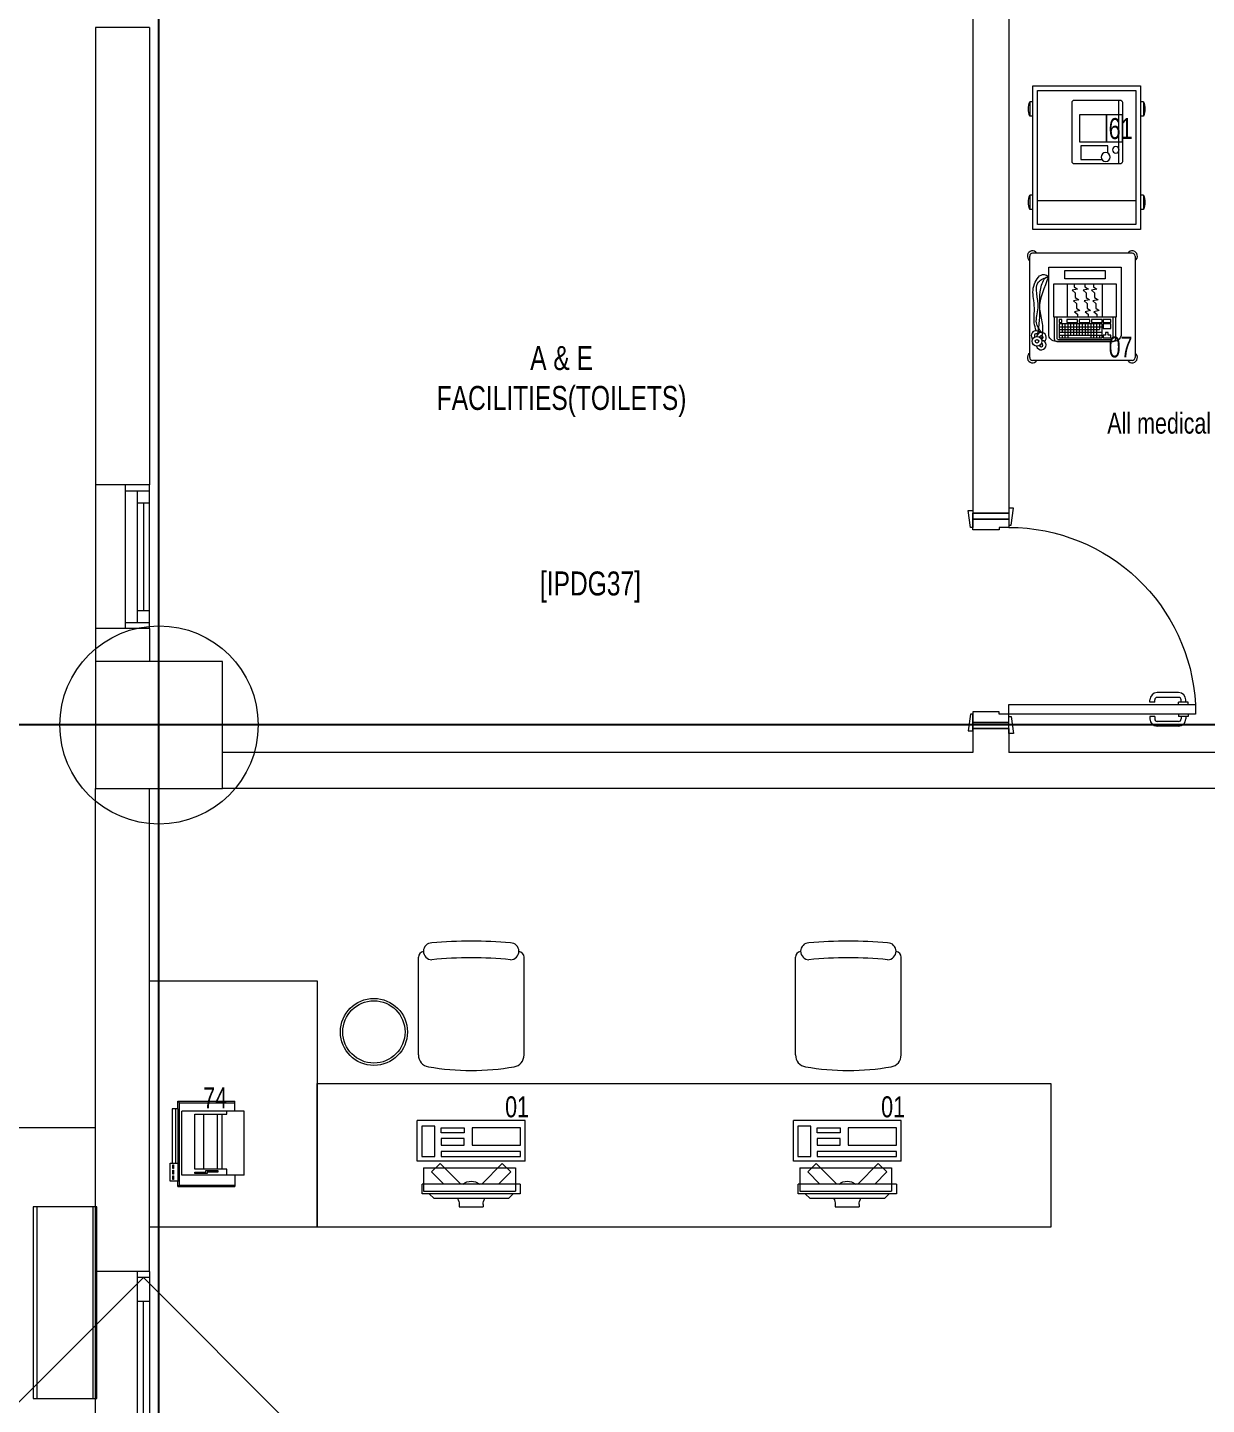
# Model space of a CAD drawing. Header units: metres. Extents: x -18745 to 220762, y -1579758 to -1356048.
# Drawn here: x 92867 to 97788, y -1465275 to -1459525 of the extents above; entities that cross this region are included whole.
import ezdxf

# ---------------------------------------------------------------- set-up
doc = ezdxf.new("R2010")
doc.units = ezdxf.units.M
doc.layers.get('0').update_dxf_attribs({"lineweight": 0})
for name, color, linetype, lineweight in [('A-100 - Copy$0$72_EGR_BASE_TEXT', 8, 'Continuous', 0), ('A-100 - Copy$0$Aluminum', 8, 'Continuous', 0), ('A-100 - Copy$0$AxisBalloons_2', 8, 'Continuous', 0), ('A-100 - Copy$0$Medical Equipment and Furniture', 8, 'Continuous', 0), ('A-100 - Copy$0$Medical Equipment and Furniture1', 8, 'Continuous', 5), ('A-100 - Copy$0$Proj', 8, 'Continuous', 0), ('A-100 - Copy$0$Structure', 8, 'Continuous', 9), ('A-100 - Copy$0$Tiles', 8, 'Continuous', 0), ('A-100 - Copy$0$Walls', 8, 'Continuous', 0), ('A-100 - Copy$0$Wooden Joinery', 8, 'Continuous', 0), ('Proj', 7, 'Continuous', 18), ('Tiles', 252, 'Continuous', 5)]:
    doc.layers.add(name, color=color, linetype=linetype, lineweight=lineweight)
doc.layers.add('A-100 - Copy$0$axes', color=8, linetype='Continuous')
doc.layers.add('PD-VENT', color=70, linetype='Continuous')
doc.styles.add('A-100 - Copy$0$X3G_ENTITY_257CFD', font='swisscl.ttf', dxfattribs={"height": 200})
doc.styles.add('A-100 - Copy$0$X3G_ENTITY_2587EA', font='swisscl.ttf', dxfattribs={"height": 200})

# ---------------------------------------------------------------- blocks, each defined once
blk = doc.blocks.new('A$C22ed9212')
at = {"layer": 'Proj'}
blk.add_lwpolyline([(-432421.4, -490573.5), (-432421.4, -486913.7)], dxfattribs=at)
at = {"layer": 'Tiles', "elevation": 0}
for points in [[(-432681.4, -487443.6), (-432431.4, -487443.6), (-432431.4, -486643.6), (-432681.4, -486643.6)], [(-432666.4, -487443.6), (-432416.4, -487443.6), (-432416.4, -486643.6), (-432666.4, -486643.6)]]:
    blk.add_lwpolyline(points, close=True, dxfattribs=at)
blk = doc.blocks.new('A-100 - Copy$0$GF21021-P')
for p, q in [((-0.2207, 0.4756), (-0.2207, 0.0675)), ((0.2205, 0.4756), (0.2205, 0.0675))]:
    blk.add_line(p, q)
for centre, radius, start, end in [((-0.1707, 0.4756), 0.05, 99.63288, 180), ((-0.0001, -0.5295), 1.0695, 80.36712, 99.63288), ((0.1705, 0.4756), 0.05, 0, 80.36712), ((-0.1957, 0.0675), 0.025, 180, 261.47208), ((-0.1643, 0.0425), 0.0351, 90, 270), ((0, 1.8467), 1.7767, 264.69456, 275.30527), ((0.1641, 0.0425), 0.0351, 270, 90), ((0.1955, 0.0675), 0.025, 278.52792, 0), ((0, 1.8314), 1.8314, 264.85322, 275.14698)]:
    blk.add_arc(centre, radius, start, end)
blk = doc.blocks.new('A-100 - Copy$0$ITCWLS1-P')
for p, q in [((-0.2651, 0.43, 0), (-0.3051, 0.43, 0)), ((-0.3051, 0.43, 0), (-0.3051, 0.02, 0)), ((-0.197, 0.4094), (-0.295, 0.4094)), ((-0.295, 0.0264), (-0.295, 0.4094)), ((-0.2651, 0.43, 0), (-0.2651, 0.02, 0)), ((-0.197, 0.0264), (-0.197, 0.4094)), ((-0.17, 0.45), (-0.17, 0)), ((-0.17, 0.45), (0, 0.45)), ((-0.1496, 0.4305), (-0.1291, 0.4305)), ((-0.1291, 0.4305), (-0.1291, 0.4089)), ((0, 0.45), (0, 0)), ((-0.3251, 0.38, 0), (-0.3051, 0.4, 0)), ((-0.3251, 0.38, 0), (-0.3251, 0.07, 0)), ((-0.3503, 0.275), (-0.3596, 0.275)), ((-0.3596, 0.175), (-0.3596, 0.275)), ((-0.3503, 0.175), (-0.3596, 0.175)), ((-0.3251, 0.07, 0), (-0.3051, 0.05, 0)), ((-0.3051, 0.02, 0), (-0.2651, 0.02, 0)), ((-0.197, 0.0264), (-0.295, 0.0264)), ((-0.17, 0), (0, 0))]:
    blk.add_line(p, q)
at = {"extrusion": (2.48281e-10, 3.18408e-10, -1)}
for p, q in [((-0.2651, 0.3395), (-0.2144, 0.3902)), ((-0.2651, 0.2688), (-0.1791, 0.3548)), ((-0.1791, 0.3548), (-0.2144, 0.3902))]:
    blk.add_line(p, q, dxfattribs=at)
at = {"extrusion": (2.48281e-10, -3.18408e-10, -1)}
for p, q in [((-0.2651, 0.1812), (-0.1791, 0.0952)), ((-0.2651, 0.1105), (-0.2144, 0.0598)), ((-0.1791, 0.0952), (-0.2144, 0.0598))]:
    blk.add_line(p, q, dxfattribs=at)
for points in [[(-0.1291, 0.4089), (-0.1291, 0.1), (-0.1496, 0.1), (-0.1496, 0.4305)], [(-0.1496, 0.1), (-0.1496, 0.1), (-0.1496, 0.1), (-0.1496, 0.1), (-0.1496, 0.1), (-0.1496, 0.1), (-0.1496, 0.1), (-0.1496, 0.1), (-0.1496, 0.1)], [(-0.1496, 0.1), (-0.1496, 0.1), (-0.1496, 0.1), (-0.1496, 0.1), (-0.1496, 0.1), (-0.1496, 0.1), (-0.1496, 0.1), (-0.1496, 0.1), (-0.1496, 0.1), (-0.1496, 0.1), (-0.1496, 0.1), (-0.1496, 0.1), (-0.1496, 0.1), (-0.1496, 0.1), (-0.1496, 0.1), (-0.1496, 0.1), (-0.1496, 0.1), (-0.1496, 0.1)], [(-0.1496, 0.1), (-0.1496, 0.1), (-0.1496, 0.1), (-0.1496, 0.1), (-0.1496, 0.1), (-0.1496, 0.1), (-0.1496, 0.1), (-0.1496, 0.1), (-0.1496, 0.1), (-0.1496, 0.1)], [(-0.1496, 0.1), (-0.1496, 0.1), (-0.1496, 0.1), (-0.1496, 0.1), (-0.1496, 0.1), (-0.1496, 0.1), (-0.1496, 0.1)], [(-0.1496, 0.1), (-0.1496, 0.1), (-0.1496, 0.1), (-0.1496, 0.1), (-0.1496, 0.1), (-0.1496, 0.1), (-0.1496, 0.1), (-0.1496, 0.1), (-0.1496, 0.1), (-0.1496, 0.1)], [(-0.1496, 0.1), (-0.1496, 0.1), (-0.1496, 0.1), (-0.1496, 0.1), (-0.1496, 0.1), (-0.1496, 0.1), (-0.1496, 0.1), (-0.1496, 0.1), (-0.1496, 0.1), (-0.1496, 0.1), (-0.1496, 0.1), (-0.1496, 0.1), (-0.1496, 0.1), (-0.1496, 0.1), (-0.1496, 0.1)], [(-0.1496, 0.1), (-0.1496, 0.1), (-0.1496, 0.1), (-0.1496, 0.1), (-0.1496, 0.1), (-0.1496, 0.1), (-0.1496, 0.1), (-0.1496, 0.1), (-0.1496, 0.1), (-0.1496, 0.1)], [(-0.1496, 0.1), (-0.1496, 0.1), (-0.1496, 0.1), (-0.1496, 0.1), (-0.1496, 0.1), (-0.1496, 0.1), (-0.1496, 0.1), (-0.1496, 0.1), (-0.1496, 0.1), (-0.1496, 0.1)], [(-0.1496, 0.1), (-0.1496, 0.1), (-0.1496, 0.1), (-0.1496, 0.1), (-0.1496, 0.1), (-0.1496, 0.1), (-0.1496, 0.1), (-0.1496, 0.1), (-0.1496, 0.1), (-0.1496, 0.1), (-0.1496, 0.1), (-0.1496, 0.1), (-0.1496, 0.1), (-0.1496, 0.1), (-0.1496, 0.1), (-0.1496, 0.1), (-0.1496, 0.1), (-0.1496, 0.1), (-0.1496, 0.1), (-0.1496, 0.1), (-0.1496, 0.1), (-0.1496, 0.1), (-0.1496, 0.1), (-0.1496, 0.1), (-0.1496, 0.1), (-0.1496, 0.1), (-0.1496, 0.1), (-0.1496, 0.1), (-0.1496, 0.1), (-0.1496, 0.1), (-0.1496, 0.1), (-0.1496, 0.1), (-0.1496, 0.1), (-0.1496, 0.1), (-0.1496, 0.1), (-0.1496, 0.1), (-0.1496, 0.1), (-0.1496, 0.1), (-0.1496, 0.1), (-0.1496, 0.1), (-0.1496, 0.1), (-0.1496, 0.1), (-0.1496, 0.1), (-0.1496, 0.1), (-0.1496, 0.1), (-0.1496, 0.1), (-0.1496, 0.1), (-0.1496, 0.1), (-0.1496, 0.1), (-0.1496, 0.1), (-0.1496, 0.1), (-0.1496, 0.1), (-0.1496, 0.1), (-0.1496, 0.1)], [(-0.1496, 0.1), (-0.1496, 0.1), (-0.1496, 0.1), (-0.1496, 0.1), (-0.1496, 0.1), (-0.1496, 0.1), (-0.1496, 0.1), (-0.1496, 0.1), (-0.1496, 0.1), (-0.1496, 0.1), (-0.1496, 0.1), (-0.1496, 0.1), (-0.1496, 0.1), (-0.1496, 0.1), (-0.1496, 0.1), (-0.1496, 0.1), (-0.1496, 0.1), (-0.1496, 0.1), (-0.1496, 0.1), (-0.1496, 0.1), (-0.1496, 0.1), (-0.1496, 0.1), (-0.1496, 0.1), (-0.1496, 0.1), (-0.1496, 0.1), (-0.1496, 0.1), (-0.1496, 0.1), (-0.1496, 0.1), (-0.1496, 0.1), (-0.1496, 0.1), (-0.1496, 0.1), (-0.1496, 0.1), (-0.1496, 0.1), (-0.1496, 0.1), (-0.1496, 0.1), (-0.1496, 0.1), (-0.1496, 0.1), (-0.1496, 0.1), (-0.1496, 0.1), (-0.1496, 0.1), (-0.1496, 0.1), (-0.1496, 0.1), (-0.1496, 0.1), (-0.1496, 0.1), (-0.1496, 0.1), (-0.1496, 0.1), (-0.1496, 0.1), (-0.1496, 0.1), (-0.1496, 0.1), (-0.1496, 0.1), (-0.1496, 0.1), (-0.1496, 0.1), (-0.1496, 0.1), (-0.1496, 0.1), (-0.1496, 0.1), (-0.1496, 0.1), (-0.1496, 0.1), (-0.1496, 0.1), (-0.1496, 0.1), (-0.1496, 0.1), (-0.1496, 0.1), (-0.1496, 0.1), (-0.1496, 0.1), (-0.1496, 0.1), (-0.1496, 0.1), (-0.1496, 0.1), (-0.1496, 0.1), (-0.1496, 0.1), (-0.1496, 0.1), (-0.1496, 0.1), (-0.1496, 0.1), (-0.1496, 0.1), (-0.1496, 0.1), (-0.1496, 0.1), (-0.1496, 0.1), (-0.1496, 0.1), (-0.1496, 0.1), (-0.1496, 0.1), (-0.1496, 0.1), (-0.1496, 0.1), (-0.1496, 0.1), (-0.1496, 0.1), (-0.1496, 0.1), (-0.1496, 0.1), (-0.1496, 0.1), (-0.1496, 0.1), (-0.1496, 0.1), (-0.1496, 0.1), (-0.1496, 0.1)], [(-0.1496, 0.1), (-0.1496, 0.1), (-0.1496, 0.1), (-0.1496, 0.1), (-0.1496, 0.1), (-0.1496, 0.1), (-0.1496, 0.1), (-0.1496, 0.1), (-0.1496, 0.1), (-0.1496, 0.1), (-0.1496, 0.1), (-0.1496, 0.1)], [(-0.1496, 0.1), (-0.1496, 0.1), (-0.1496, 0.1), (-0.1496, 0.1), (-0.1496, 0.1), (-0.1496, 0.1), (-0.1496, 0.1)], [(-0.1496, 0.1), (-0.1496, 0.1), (-0.1496, 0.1), (-0.1496, 0.1), (-0.1496, 0.1), (-0.1496, 0.1), (-0.1496, 0.1), (-0.1496, 0.1), (-0.1496, 0.1), (-0.1496, 0.1), (-0.1496, 0.1), (-0.1496, 0.1), (-0.1496, 0.1), (-0.1496, 0.1), (-0.1496, 0.1), (-0.1496, 0.1), (-0.1496, 0.1)], [(-0.1496, 0.1), (-0.1496, 0.1), (-0.1496, 0.1), (-0.1496, 0.1), (-0.1496, 0.1), (-0.1496, 0.1), (-0.1496, 0.1), (-0.1496, 0.1), (-0.1496, 0.1), (-0.1496, 0.1), (-0.1496, 0.1), (-0.1496, 0.1), (-0.1496, 0.1), (-0.1496, 0.1), (-0.1496, 0.1), (-0.1496, 0.1), (-0.1496, 0.1), (-0.1496, 0.1), (-0.1496, 0.1), (-0.1496, 0.1), (-0.1496, 0.1), (-0.1496, 0.1), (-0.1496, 0.1), (-0.1496, 0.1), (-0.1496, 0.1), (-0.1496, 0.1), (-0.1496, 0.1), (-0.1496, 0.1), (-0.1496, 0.1), (-0.1496, 0.1), (-0.1496, 0.1), (-0.1496, 0.1), (-0.1496, 0.1), (-0.1496, 0.1), (-0.1496, 0.1), (-0.1496, 0.1), (-0.1496, 0.1), (-0.1496, 0.1), (-0.1496, 0.1), (-0.1496, 0.1), (-0.1496, 0.1), (-0.1496, 0.1), (-0.1496, 0.1), (-0.1496, 0.1), (-0.1496, 0.1), (-0.1496, 0.1), (-0.1496, 0.1), (-0.1496, 0.1), (-0.1496, 0.1), (-0.1496, 0.1), (-0.1496, 0.1), (-0.1496, 0.1), (-0.1496, 0.1), (-0.1496, 0.1), (-0.1496, 0.1), (-0.1496, 0.1), (-0.1496, 0.1), (-0.1496, 0.1), (-0.1496, 0.1), (-0.1496, 0.1), (-0.1496, 0.1), (-0.1496, 0.1), (-0.1496, 0.1), (-0.1496, 0.1), (-0.1496, 0.1), (-0.1496, 0.1), (-0.1496, 0.1), (-0.1496, 0.1), (-0.1496, 0.1), (-0.1496, 0.1), (-0.1496, 0.1), (-0.1496, 0.1), (-0.1496, 0.1), (-0.1496, 0.1), (-0.1496, 0.1), (-0.1496, 0.1), (-0.1496, 0.1), (-0.1496, 0.1), (-0.1496, 0.1), (-0.1496, 0.1), (-0.1496, 0.1), (-0.1496, 0.1), (-0.1496, 0.1), (-0.1496, 0.1), (-0.1496, 0.1), (-0.1496, 0.1), (-0.1496, 0.1), (-0.1496, 0.1), (-0.1496, 0.1), (-0.1496, 0.1), (-0.1496, 0.1), (-0.1496, 0.1), (-0.1496, 0.1), (-0.1496, 0.1), (-0.1496, 0.1), (-0.1496, 0.1), (-0.1496, 0.1), (-0.1496, 0.1), (-0.1496, 0.1), (-0.1496, 0.1), (-0.1496, 0.1), (-0.1496, 0.1), (-0.1496, 0.1), (-0.1496, 0.1), (-0.1496, 0.1), (-0.1496, 0.1), (-0.1496, 0.1), (-0.1496, 0.1), (-0.1496, 0.1), (-0.1496, 0.1), (-0.1496, 0.1)], [(-0.1496, 0.1), (-0.1496, 0.1), (-0.1496, 0.1), (-0.1496, 0.1), (-0.1496, 0.1), (-0.1496, 0.1), (-0.1496, 0.1), (-0.1496, 0.1)]]:
    blk.add_lwpolyline(points)
for points in [[(-0.1019, 0.4305), (-0.0304, 0.4305), (-0.0304, 0.2294), (-0.1019, 0.2294)], [(-0.1019, 0.1954), (-0.0747, 0.1954), (-0.0747, 0.1), (-0.1019, 0.1)], [(-0.0304, 0.1954), (-0.0508, 0.1954), (-0.0508, 0.1), (-0.0304, 0.1)], [(-0.1496, 0.1), (-0.1496, 0.1), (-0.1496, 0.1), (-0.1496, 0.1), (-0.1496, 0.1), (-0.1496, 0.1), (-0.1496, 0.1), (-0.1496, 0.1), (-0.1496, 0.1), (-0.1496, 0.1), (-0.1496, 0.1), (-0.1496, 0.1), (-0.1496, 0.1), (-0.1496, 0.1), (-0.1496, 0.1), (-0.1496, 0.1), (-0.1496, 0.1), (-0.1496, 0.1), (-0.1496, 0.1), (-0.1496, 0.1), (-0.1496, 0.1), (-0.1496, 0.1), (-0.1496, 0.1), (-0.1496, 0.1), (-0.1496, 0.1), (-0.1496, 0.1), (-0.1496, 0.1), (-0.1496, 0.1), (-0.1496, 0.1), (-0.1496, 0.1), (-0.1496, 0.1), (-0.1496, 0.1), (-0.1496, 0.1), (-0.1496, 0.1), (-0.1496, 0.1), (-0.1496, 0.1), (-0.1496, 0.1), (-0.1496, 0.1), (-0.1496, 0.1), (-0.1496, 0.1), (-0.1496, 0.1), (-0.1496, 0.1), (-0.1496, 0.1), (-0.1496, 0.1), (-0.1496, 0.1), (-0.1496, 0.1), (-0.1496, 0.1), (-0.1496, 0.1), (-0.1496, 0.1), (-0.1496, 0.1), (-0.1496, 0.1), (-0.1496, 0.1), (-0.1496, 0.1), (-0.1496, 0.1), (-0.1496, 0.1), (-0.1496, 0.1), (-0.1496, 0.1), (-0.1496, 0.1), (-0.1496, 0.1), (-0.1496, 0.1), (-0.1496, 0.1), (-0.1496, 0.1), (-0.1496, 0.1), (-0.1496, 0.1), (-0.1496, 0.1), (-0.1496, 0.1), (-0.1496, 0.1), (-0.1496, 0.1), (-0.1496, 0.1), (-0.1496, 0.1), (-0.1496, 0.1), (-0.1496, 0.1), (-0.1496, 0.1), (-0.1496, 0.1), (-0.1496, 0.1), (-0.1496, 0.1), (-0.1496, 0.1), (-0.1496, 0.1), (-0.1496, 0.1), (-0.1496, 0.1), (-0.1496, 0.1), (-0.1496, 0.1), (-0.1496, 0.1), (-0.1496, 0.1), (-0.1496, 0.1), (-0.1496, 0.1), (-0.1496, 0.1), (-0.1496, 0.1), (-0.1496, 0.1), (-0.1496, 0.1), (-0.1496, 0.1), (-0.1496, 0.1), (-0.1496, 0.1), (-0.1496, 0.1), (-0.1496, 0.1), (-0.1496, 0.1), (-0.1496, 0.1), (-0.1496, 0.1), (-0.1496, 0.1), (-0.1496, 0.1), (-0.1496, 0.1), (-0.1496, 0.1), (-0.1496, 0.1), (-0.1496, 0.1), (-0.1496, 0.1), (-0.1496, 0.1), (-0.1496, 0.1), (-0.1496, 0.1), (-0.1496, 0.1), (-0.1496, 0.1), (-0.1496, 0.1), (-0.1496, 0.1), (-0.1496, 0.1), (-0.1496, 0.1), (-0.1496, 0.1), (-0.1496, 0.1), (-0.1496, 0.1), (-0.1496, 0.1), (-0.1496, 0.1), (-0.1496, 0.1), (-0.1496, 0.1), (-0.1496, 0.1), (-0.1496, 0.1), (-0.1496, 0.1), (-0.1496, 0.1), (-0.1496, 0.1), (-0.1496, 0.1), (-0.1496, 0.1), (-0.1496, 0.1), (-0.1496, 0.1), (-0.1496, 0.1), (-0.1496, 0.1), (-0.1496, 0.1), (-0.1496, 0.1), (-0.1496, 0.1), (-0.1496, 0.1), (-0.1496, 0.1), (-0.1496, 0.1), (-0.1496, 0.1), (-0.1496, 0.1), (-0.1496, 0.1), (-0.1496, 0.1), (-0.1496, 0.1), (-0.1496, 0.1), (-0.1496, 0.1), (-0.1496, 0.1), (-0.1496, 0.1), (-0.1496, 0.1), (-0.1496, 0.1), (-0.1496, 0.1), (-0.1496, 0.1), (-0.1496, 0.1), (-0.1496, 0.1), (-0.1496, 0.1), (-0.1496, 0.1), (-0.1496, 0.1), (-0.1496, 0.1), (-0.1496, 0.1), (-0.1496, 0.1), (-0.1496, 0.1), (-0.1496, 0.1), (-0.1496, 0.1), (-0.1496, 0.1), (-0.1496, 0.1), (-0.1496, 0.1), (-0.1496, 0.1), (-0.1496, 0.1), (-0.1496, 0.1), (-0.1496, 0.1), (-0.1496, 0.1), (-0.1496, 0.1), (-0.1496, 0.1), (-0.1496, 0.1), (-0.1496, 0.1), (-0.1496, 0.1), (-0.1496, 0.1), (-0.1496, 0.1), (-0.1496, 0.1), (-0.1496, 0.1), (-0.1496, 0.1), (-0.1496, 0.1), (-0.1496, 0.1), (-0.1496, 0.1), (-0.1496, 0.1), (-0.1496, 0.1), (-0.1496, 0.1), (-0.1496, 0.1), (-0.1496, 0.1), (-0.1496, 0.1), (-0.1496, 0.1), (-0.1496, 0.1), (-0.1496, 0.1), (-0.1496, 0.1), (-0.1496, 0.1), (-0.1496, 0.1), (-0.1496, 0.1), (-0.1496, 0.1), (-0.1496, 0.1), (-0.1496, 0.1), (-0.1496, 0.1), (-0.1496, 0.1), (-0.1496, 0.1), (-0.1496, 0.1), (-0.1496, 0.1), (-0.1496, 0.1), (-0.1496, 0.1), (-0.1496, 0.1), (-0.1496, 0.1), (-0.1496, 0.1), (-0.1496, 0.1), (-0.1496, 0.1), (-0.1496, 0.1), (-0.1496, 0.1), (-0.1496, 0.1), (-0.1496, 0.1), (-0.1496, 0.1), (-0.1496, 0.1), (-0.1496, 0.1), (-0.1496, 0.1), (-0.1496, 0.1), (-0.1496, 0.1), (-0.1496, 0.1), (-0.1496, 0.1), (-0.1496, 0.1), (-0.1496, 0.1), (-0.1496, 0.1), (-0.1496, 0.1), (-0.1496, 0.1), (-0.1496, 0.1), (-0.1496, 0.1), (-0.1496, 0.1), (-0.1496, 0.1), (-0.1496, 0.1), (-0.1496, 0.1), (-0.1496, 0.1), (-0.1496, 0.1), (-0.1496, 0.1), (-0.1496, 0.1), (-0.1496, 0.1), (-0.1496, 0.1), (-0.1496, 0.1), (-0.1496, 0.1), (-0.1496, 0.1), (-0.1496, 0.1), (-0.1496, 0.1), (-0.1496, 0.1), (-0.1496, 0.1), (-0.1496, 0.1), (-0.1496, 0.1), (-0.1496, 0.1), (-0.1496, 0.1), (-0.1496, 0.1), (-0.1496, 0.1), (-0.1496, 0.1), (-0.1496, 0.1), (-0.1496, 0.1), (-0.1496, 0.1), (-0.1496, 0.1), (-0.1496, 0.1), (-0.1496, 0.1), (-0.1496, 0.1), (-0.1496, 0.1), (-0.1496, 0.1), (-0.1496, 0.1), (-0.1496, 0.1), (-0.1496, 0.1), (-0.1496, 0.1), (-0.1496, 0.1), (-0.1496, 0.1), (-0.1496, 0.1), (-0.1496, 0.1), (-0.1496, 0.1), (-0.1496, 0.1), (-0.1496, 0.1), (-0.1496, 0.1), (-0.1496, 0.1), (-0.1496, 0.1)], [(-0.1496, 0.1), (-0.1496, 0.1), (-0.1496, 0.1), (-0.1496, 0.1), (-0.1496, 0.1), (-0.1496, 0.1), (-0.1496, 0.1), (-0.1496, 0.1), (-0.1496, 0.1), (-0.1496, 0.1), (-0.1496, 0.1), (-0.1496, 0.1), (-0.1496, 0.1), (-0.1496, 0.1), (-0.1496, 0.1), (-0.1496, 0.1), (-0.1496, 0.1), (-0.1496, 0.1), (-0.1496, 0.1), (-0.1496, 0.1), (-0.1496, 0.1), (-0.1496, 0.1), (-0.1496, 0.1), (-0.1496, 0.1), (-0.1496, 0.1), (-0.1496, 0.1), (-0.1496, 0.1), (-0.1496, 0.1), (-0.1496, 0.1), (-0.1496, 0.1), (-0.1496, 0.1), (-0.1496, 0.1), (-0.1496, 0.1), (-0.1496, 0.1), (-0.1496, 0.1), (-0.1496, 0.1), (-0.1496, 0.1), (-0.1496, 0.1), (-0.1496, 0.1), (-0.1496, 0.1), (-0.1496, 0.1), (-0.1496, 0.1), (-0.1496, 0.1), (-0.1496, 0.1), (-0.1496, 0.1), (-0.1496, 0.1), (-0.1496, 0.1), (-0.1496, 0.1), (-0.1496, 0.1), (-0.1496, 0.1), (-0.1496, 0.1), (-0.1496, 0.1), (-0.1496, 0.1), (-0.1496, 0.1), (-0.1496, 0.1), (-0.1496, 0.1), (-0.1496, 0.1), (-0.1496, 0.1), (-0.1496, 0.1), (-0.1496, 0.1), (-0.1496, 0.1), (-0.1496, 0.1), (-0.1496, 0.1), (-0.1496, 0.1), (-0.1496, 0.1), (-0.1496, 0.1), (-0.1496, 0.1), (-0.1496, 0.1), (-0.1496, 0.1), (-0.1496, 0.1), (-0.1496, 0.1), (-0.1496, 0.1), (-0.1496, 0.1), (-0.1496, 0.1), (-0.1496, 0.1), (-0.1496, 0.1), (-0.1496, 0.1), (-0.1496, 0.1), (-0.1496, 0.1), (-0.1496, 0.1), (-0.1496, 0.1), (-0.1496, 0.1), (-0.1496, 0.1), (-0.1496, 0.1), (-0.1496, 0.1), (-0.1496, 0.1), (-0.1496, 0.1), (-0.1496, 0.1), (-0.1496, 0.1), (-0.1496, 0.1), (-0.1496, 0.1), (-0.1496, 0.1), (-0.1496, 0.1), (-0.1496, 0.1), (-0.1496, 0.1), (-0.1496, 0.1), (-0.1496, 0.1), (-0.1496, 0.1), (-0.1496, 0.1), (-0.1496, 0.1), (-0.1496, 0.1), (-0.1496, 0.1), (-0.1496, 0.1), (-0.1496, 0.1), (-0.1496, 0.1), (-0.1496, 0.1), (-0.1496, 0.1), (-0.1496, 0.1), (-0.1496, 0.1), (-0.1496, 0.1), (-0.1496, 0.1), (-0.1496, 0.1), (-0.1496, 0.1), (-0.1496, 0.1), (-0.1496, 0.1), (-0.1496, 0.1), (-0.1496, 0.1), (-0.1496, 0.1), (-0.1496, 0.1), (-0.1496, 0.1), (-0.1496, 0.1), (-0.1496, 0.1), (-0.1496, 0.1), (-0.1496, 0.1), (-0.1496, 0.1), (-0.1496, 0.1), (-0.1496, 0.1), (-0.1496, 0.1), (-0.1496, 0.1), (-0.1496, 0.1), (-0.1496, 0.1), (-0.1496, 0.1), (-0.1496, 0.1), (-0.1496, 0.1), (-0.1496, 0.1), (-0.1496, 0.1), (-0.1496, 0.1), (-0.1496, 0.1), (-0.1496, 0.1), (-0.1496, 0.1), (-0.1496, 0.1), (-0.1496, 0.1), (-0.1496, 0.1), (-0.1496, 0.1), (-0.1496, 0.1), (-0.1496, 0.1), (-0.1496, 0.1), (-0.1496, 0.1), (-0.1496, 0.1), (-0.1496, 0.1), (-0.1496, 0.1), (-0.1496, 0.1), (-0.1496, 0.1), (-0.1496, 0.1), (-0.1496, 0.1), (-0.1496, 0.1), (-0.1496, 0.1), (-0.1496, 0.1), (-0.1496, 0.1), (-0.1496, 0.1), (-0.1496, 0.1), (-0.1496, 0.1), (-0.1496, 0.1), (-0.1496, 0.1), (-0.1496, 0.1), (-0.1496, 0.1), (-0.1496, 0.1), (-0.1496, 0.1), (-0.1496, 0.1), (-0.1496, 0.1), (-0.1496, 0.1), (-0.1496, 0.1), (-0.1496, 0.1), (-0.1496, 0.1), (-0.1496, 0.1), (-0.1496, 0.1), (-0.1496, 0.1), (-0.1496, 0.1), (-0.1496, 0.1), (-0.1496, 0.1), (-0.1496, 0.1), (-0.1496, 0.1), (-0.1496, 0.1), (-0.1496, 0.1), (-0.1496, 0.1), (-0.1496, 0.1), (-0.1496, 0.1), (-0.1496, 0.1), (-0.1496, 0.1), (-0.1496, 0.1), (-0.1496, 0.1), (-0.1496, 0.1), (-0.1496, 0.1), (-0.1496, 0.1), (-0.1496, 0.1), (-0.1496, 0.1), (-0.1496, 0.1), (-0.1496, 0.1), (-0.1496, 0.1), (-0.1496, 0.1), (-0.1496, 0.1), (-0.1496, 0.1), (-0.1496, 0.1), (-0.1496, 0.1), (-0.1496, 0.1), (-0.1496, 0.1), (-0.1496, 0.1), (-0.1496, 0.1), (-0.1496, 0.1), (-0.1496, 0.1), (-0.1496, 0.1), (-0.1496, 0.1), (-0.1496, 0.1), (-0.1496, 0.1)], [(-0.1496, 0.1), (-0.1496, 0.1), (-0.1496, 0.1), (-0.1496, 0.1), (-0.1496, 0.1), (-0.1496, 0.1), (-0.1496, 0.1), (-0.1496, 0.1), (-0.1496, 0.1), (-0.1496, 0.1), (-0.1496, 0.1), (-0.1496, 0.1), (-0.1496, 0.1), (-0.1496, 0.1), (-0.1496, 0.1), (-0.1496, 0.1), (-0.1496, 0.1), (-0.1496, 0.1), (-0.1496, 0.1), (-0.1496, 0.1), (-0.1496, 0.1), (-0.1496, 0.1), (-0.1496, 0.1), (-0.1496, 0.1), (-0.1496, 0.1), (-0.1496, 0.1), (-0.1496, 0.1), (-0.1496, 0.1), (-0.1496, 0.1), (-0.1496, 0.1), (-0.1496, 0.1), (-0.1496, 0.1), (-0.1496, 0.1), (-0.1496, 0.1), (-0.1496, 0.1), (-0.1496, 0.1), (-0.1496, 0.1), (-0.1496, 0.1), (-0.1496, 0.1), (-0.1496, 0.1), (-0.1496, 0.1), (-0.1496, 0.1), (-0.1496, 0.1), (-0.1496, 0.1), (-0.1496, 0.1), (-0.1496, 0.1), (-0.1496, 0.1), (-0.1496, 0.1), (-0.1496, 0.1), (-0.1496, 0.1), (-0.1496, 0.1), (-0.1496, 0.1), (-0.1496, 0.1), (-0.1496, 0.1), (-0.1496, 0.1), (-0.1496, 0.1), (-0.1496, 0.1), (-0.1496, 0.1), (-0.1496, 0.1), (-0.1496, 0.1), (-0.1496, 0.1), (-0.1496, 0.1), (-0.1496, 0.1), (-0.1496, 0.1), (-0.1496, 0.1), (-0.1496, 0.1), (-0.1496, 0.1), (-0.1496, 0.1), (-0.1496, 0.1), (-0.1496, 0.1), (-0.1496, 0.1), (-0.1496, 0.1), (-0.1496, 0.1), (-0.1496, 0.1), (-0.1496, 0.1), (-0.1496, 0.1), (-0.1496, 0.1), (-0.1496, 0.1), (-0.1496, 0.1), (-0.1496, 0.1), (-0.1496, 0.1), (-0.1496, 0.1), (-0.1496, 0.1), (-0.1496, 0.1), (-0.1496, 0.1), (-0.1496, 0.1), (-0.1496, 0.1), (-0.1496, 0.1), (-0.1496, 0.1), (-0.1496, 0.1), (-0.1496, 0.1), (-0.1496, 0.1), (-0.1496, 0.1), (-0.1496, 0.1), (-0.1496, 0.1), (-0.1496, 0.1), (-0.1496, 0.1), (-0.1496, 0.1), (-0.1496, 0.1), (-0.1496, 0.1), (-0.1496, 0.1), (-0.1496, 0.1), (-0.1496, 0.1), (-0.1496, 0.1), (-0.1496, 0.1), (-0.1496, 0.1), (-0.1496, 0.1), (-0.1496, 0.1), (-0.1496, 0.1), (-0.1496, 0.1), (-0.1496, 0.1), (-0.1496, 0.1), (-0.1496, 0.1), (-0.1496, 0.1), (-0.1496, 0.1), (-0.1496, 0.1), (-0.1496, 0.1), (-0.1496, 0.1), (-0.1496, 0.1), (-0.1496, 0.1), (-0.1496, 0.1), (-0.1496, 0.1), (-0.1496, 0.1), (-0.1496, 0.1), (-0.1496, 0.1), (-0.1496, 0.1), (-0.1496, 0.1), (-0.1496, 0.1), (-0.1496, 0.1), (-0.1496, 0.1), (-0.1496, 0.1), (-0.1496, 0.1), (-0.1496, 0.1), (-0.1496, 0.1), (-0.1496, 0.1), (-0.1496, 0.1), (-0.1496, 0.1), (-0.1496, 0.1), (-0.1496, 0.1), (-0.1496, 0.1), (-0.1496, 0.1), (-0.1496, 0.1), (-0.1496, 0.1), (-0.1496, 0.1), (-0.1496, 0.1), (-0.1496, 0.1), (-0.1496, 0.1), (-0.1496, 0.1), (-0.1496, 0.1), (-0.1496, 0.1), (-0.1496, 0.1), (-0.1496, 0.1), (-0.1496, 0.1), (-0.1496, 0.1), (-0.1496, 0.1), (-0.1496, 0.1), (-0.1496, 0.1), (-0.1496, 0.1), (-0.1496, 0.1), (-0.1496, 0.1), (-0.1496, 0.1), (-0.1496, 0.1), (-0.1496, 0.1), (-0.1496, 0.1), (-0.1496, 0.1), (-0.1496, 0.1), (-0.1496, 0.1), (-0.1496, 0.1), (-0.1496, 0.1), (-0.1496, 0.1), (-0.1496, 0.1), (-0.1496, 0.1), (-0.1496, 0.1), (-0.1496, 0.1), (-0.1496, 0.1), (-0.1496, 0.1), (-0.1496, 0.1), (-0.1496, 0.1), (-0.1496, 0.1), (-0.1496, 0.1), (-0.1496, 0.1), (-0.1496, 0.1), (-0.1496, 0.1), (-0.1496, 0.1), (-0.1496, 0.1), (-0.1496, 0.1), (-0.1496, 0.1), (-0.1496, 0.1), (-0.1496, 0.1), (-0.1496, 0.1), (-0.1496, 0.1), (-0.1496, 0.1), (-0.1496, 0.1), (-0.1496, 0.1), (-0.1496, 0.1), (-0.1496, 0.1), (-0.1496, 0.1), (-0.1496, 0.1), (-0.1496, 0.1), (-0.1496, 0.1), (-0.1496, 0.1), (-0.1496, 0.1), (-0.1496, 0.1), (-0.1496, 0.1), (-0.1496, 0.1), (-0.1496, 0.1), (-0.1496, 0.1), (-0.1496, 0.1), (-0.1496, 0.1), (-0.1496, 0.1), (-0.1496, 0.1), (-0.1496, 0.1), (-0.1496, 0.1), (-0.1496, 0.1), (-0.1496, 0.1), (-0.1496, 0.1), (-0.1496, 0.1), (-0.1496, 0.1), (-0.1496, 0.1)], [(-0.1496, 0.0727), (-0.0236, 0.0727), (-0.0236, 0.0182), (-0.1496, 0.0182)]]:
    blk.add_lwpolyline(points, close=True)
for centre, radius, start, end in [((-0.3503, 0.325), 0.05, 270, 300.30934), ((-0.3089, 0.225), 0.0556, 321.94311, 38.05689), ((-0.3503, 0.125), 0.05, 59.69066, 90)]:
    blk.add_arc(centre, radius, start, end)
blk = doc.blocks.new('A-100 - Copy$0$WM00001-P')
for radius in [0.14, 0.13]:
    blk.add_circle((0, 0), radius)
blk = doc.blocks.new('A-100 - Copy$0$HF10647-P')
at = {"layer": 'A-100 - Copy$0$Medical Equipment and Furniture1'}
for p, q in [((0.0669, 0.45), (0.0669, 0.4629)), ((0.0669, 0.4629), (0.1269, 0.4629)), ((0.1269, 0.45), (0.1269, 0.4629)), ((0.4562, 0.45), (0.4562, 0.4629)), ((0.4562, 0.4629), (0.5162, 0.4629)), ((0.5162, 0.45), (0.5162, 0.4629)), ((0.6, 0.45), (0, 0.45)), ((0, 0.45), (0, 0)), ((0.02, 0.43), (0.02, 0.02)), ((0.58, 0.43), (0.02, 0.43)), ((0.48, 0.02), (0.48, 0.43)), ((0.58, 0.02), (0.58, 0.43)), ((0.6, 0), (0.6, 0.45)), ((0, 0), (0.6, 0)), ((0.02, 0.02), (0.58, 0.02)), ((0.0669, -0.0124), (0.0669, 0)), ((0.1269, -0.0124), (0.1269, 0)), ((0.4562, -0.0124), (0.4562, 0)), ((0.5162, -0.0124), (0.5162, 0)), ((0.0669, -0.0124), (0.1269, -0.0124)), ((0.4562, -0.0124), (0.5162, -0.0124))]:
    blk.add_line(p, q, dxfattribs=at)
for centre, start, end in [((0.0969, 0.3754), 71.07536, 108.92464), ((0.4862, 0.3754), 71.07536, 108.92464), ((0.0969, 0.0751), 251.07536, 288.92464), ((0.4862, 0.0751), 251.07536, 288.92464)]:
    blk.add_arc(centre, 0.0925, start, end, dxfattribs=at)
blk = doc.blocks.new('A-100 - Copy$0$ME11129-P')
at = {"layer": 'A-100 - Copy$0$Medical Equipment and Furniture1'}
for p, q in [((0, 0.2002), (0, 0.0094)), ((0.2573, 0.2096), (0.0094, 0.2096)), ((0.2667, 0.0094), (0.2667, 0.2002)), ((0, 0.016), (0.2667, 0.016)), ((0.0094, 0), (0.2573, 0))]:
    blk.add_line(p, q, dxfattribs=at)
for points in [[(0.062, 0.1784), (0.1747, 0.1784), (0.1747, 0.0657), (0.062, 0.0657)], [(0.062, 0.0657), (0.1747, 0.0657), (0.1747, 0), (0.062, 0)]]:
    blk.add_lwpolyline(points, close=True, dxfattribs=at)
blk.add_lwpolyline([(0.2218, 0.0601), (0.1911, 0.0601), (0.1911, 0.1728), (0.2475, 0.1728), (0.2475, 0.0858)], dxfattribs=at)
for centre, radius in [((0.2382, 0.0694), 0.0188), ((0.208, 0.0274), 0.0141)]:
    blk.add_circle(centre, radius, dxfattribs=at)
for centre, start, end in [((0.0094, 0.2002), 90, 180), ((0.2573, 0.2002), 0, 90), ((0.0094, 0.0094), 180, 270), ((0.2573, 0.0094), 270, 0)]:
    blk.add_arc(centre, 0.00939, start, end, dxfattribs=at)
blk = doc.blocks.new('A-100 - Copy$0$IC.9')
at = {"layer": 'A-100 - Copy$0$Medical Equipment and Furniture1'}
for p, q in [((31.931, -23.8487), (31.931, -23.4248)), ((32.359, -23.4128), (31.943, -23.4128)), ((32.371, -23.4248), (32.371, -23.8487)), ((32.0331, -23.6784), (32.2902, -23.6784)), ((32.054, -23.7198), (32.234, -23.7198)), ((32.054, -23.7314), (32.222, -23.7314)), ((32.054, -23.7429), (32.234, -23.7429)), ((32.066, -23.7082), (32.066, -23.7429)), ((32.078, -23.7082), (32.078, -23.7661)), ((32.09, -23.7082), (32.09, -23.7661)), ((32.102, -23.7082), (32.102, -23.7545)), ((32.114, -23.7082), (32.114, -23.7545)), ((32.126, -23.7082), (32.126, -23.7545)), ((32.138, -23.7082), (32.138, -23.7545)), ((32.15, -23.7082), (32.15, -23.7545)), ((32.162, -23.7082), (32.162, -23.7545)), ((32.174, -23.7082), (32.174, -23.7545)), ((32.186, -23.7082), (32.186, -23.7661)), ((32.198, -23.7082), (32.198, -23.7661)), ((32.21, -23.7082), (32.21, -23.7661)), ((32.222, -23.7082), (32.222, -23.7314)), ((32.054, -23.7545), (32.234, -23.7545)), ((32.066, -23.7545), (32.066, -23.7661)), ((32.222, -23.7545), (32.222, -23.7661)), ((32.359, -23.8607), (31.943, -23.8607))]:
    blk.add_line(p, q, dxfattribs=at)
blk.add_lwpolyline([(32.2829, -23.7812), (32.0405, -23.7812, -0.414214), (32.0105, -23.7512), (32.0105, -23.4711), (32.3129, -23.4711), (32.3129, -23.7512, -0.414214)], format="xyb", close=True, dxfattribs=at)
for points in [[(32.2456, -23.5193), (32.0777, -23.5193), (32.0777, -23.485), (32.2456, -23.485)], [(32.2929, -23.5419), (32.0305, -23.5419), (32.0305, -23.6784), (32.2929, -23.6784)], [(32.2354, -23.5419), (32.0879, -23.5419), (32.0879, -23.6784), (32.2354, -23.6784)], [(32.054, -23.7018), (32.0649, -23.7018), (32.0649, -23.689), (32.054, -23.689)], [(32.0862, -23.7018), (32.1311, -23.7018), (32.1311, -23.689), (32.0862, -23.689)], [(32.1376, -23.7018), (32.1825, -23.7018), (32.1825, -23.689), (32.1376, -23.689)], [(32.189, -23.7018), (32.234, -23.7018), (32.234, -23.689), (32.189, -23.689)], [(32.2372, -23.7018), (32.2693, -23.7018), (32.2693, -23.689), (32.2372, -23.689)], [(32.054, -23.7661), (32.234, -23.7661), (32.234, -23.7082), (32.054, -23.7082)], [(32.2372, -23.7275), (32.2693, -23.7275), (32.2693, -23.7082), (32.2372, -23.7082)], [(32.2372, -23.7661), (32.2693, -23.7661), (32.2693, -23.7551), (32.2584, -23.7551), (32.2584, -23.7442), (32.2481, -23.7442), (32.2481, -23.7551), (32.2372, -23.7551)]]:
    blk.add_lwpolyline(points, close=True, dxfattribs=at)
for points in [[(32.1167, -23.5419), (32.1167, -23.5531), (32.1313, -23.5624), (32.1088, -23.5677), (32.1214, -23.5776), (32.1214, -23.5954)], [(32.1617, -23.5419), (32.1617, -23.5531), (32.1762, -23.5624), (32.1537, -23.5677), (32.1663, -23.5776), (32.1663, -23.5954)], [(32.1974, -23.5419), (32.1974, -23.5531), (32.212, -23.5624), (32.1895, -23.5677), (32.202, -23.5776), (32.202, -23.5954)], [(32.1214, -23.5865), (32.1214, -23.5977), (32.1359, -23.607), (32.1134, -23.6123), (32.126, -23.6222), (32.126, -23.64)], [(32.126, -23.6311), (32.126, -23.6423), (32.1405, -23.6516), (32.1181, -23.6569), (32.1306, -23.6668), (32.1306, -23.6784)], [(32.1663, -23.5865), (32.1663, -23.5977), (32.1808, -23.607), (32.1584, -23.6123), (32.1709, -23.6222), (32.1709, -23.64)], [(32.1709, -23.6311), (32.1709, -23.6423), (32.1855, -23.6516), (32.163, -23.6569), (32.1755, -23.6668), (32.1755, -23.6784)], [(32.202, -23.5865), (32.202, -23.5977), (32.2166, -23.607), (32.1941, -23.6123), (32.2067, -23.6222), (32.2067, -23.64)], [(32.2067, -23.6311), (32.2067, -23.6423), (32.2212, -23.6516), (32.1987, -23.6569), (32.2113, -23.6668), (32.2113, -23.6784)]]:
    blk.add_lwpolyline(points, dxfattribs=at)
for points in [[(32.0331, -23.6784), (32.0331, -23.7702, 0.414214), (32.0442, -23.7812), (32.2792, -23.7812, 0.414214), (32.2902, -23.7702), (32.2902, -23.6784)], [(32.0444, -23.6784), (32.0444, -23.7661, 0.414214), (32.0508, -23.7725), (32.2725, -23.7725, 0.414214), (32.2789, -23.7661), (32.2789, -23.6784)]]:
    blk.add_lwpolyline(points, format="xyb", dxfattribs=at)
for radius in [0.0202, 0.00737]:
    blk.add_circle((31.9619, -23.7807), radius, dxfattribs=at)
for centre, radius, start, end in [((31.943, -23.4248), 0.0218, 33.3224, 236.6776), ((31.943, -23.4248), 0.012, 90, 180), ((32.359, -23.4248), 0.0218, 303.3224, 146.6776), ((32.359, -23.4248), 0.012, 0, 90), ((31.9579, -23.7567), 0.0202, 36.58801, 226.42984), ((31.9799, -23.7641), 0.0202, 306.53106, 170.11019), ((31.9579, -23.7567), 0.00737, 39.18352, 230.78008), ((31.9792, -23.796), 0.0202, 193.62555, 83.41807), ((31.9792, -23.796), 0.00737, 196.5335, 80.51012), ((31.9799, -23.7641), 0.00737, 269.72916, 175.82874), ((31.943, -23.8487), 0.0218, 123.3224, 326.6776), ((31.943, -23.8487), 0.012, 180, 270), ((32.359, -23.8487), 0.0218, 213.3224, 56.6776), ((32.359, -23.8487), 0.012, 270, 0)]:
    blk.add_arc(centre, radius, start, end, dxfattribs=at)
for points in [[(31.9579, -23.7365), (31.9503, -23.7029), (31.9508, -23.6538), (31.9479, -23.6099), (31.9506, -23.541), (31.9909, -23.5014), (32.0106, -23.5103)], [(31.9799, -23.7439), (31.9595, -23.7042), (31.9663, -23.6408), (31.968, -23.5329), (32.0105, -23.5106)], [(31.9816, -23.7759), (31.9848, -23.7067), (31.9736, -23.6451), (32.0105, -23.5106), (32.0106, -23.5103)]]:
    blk.add_spline(points, degree=3, dxfattribs=at)
blk.add_open_spline([(31.9619, -23.7605), (31.9656, -23.7427), (31.9764, -23.6903), (31.9717, -23.6152), (31.9752, -23.5523), (31.9954, -23.5094), (32.0105, -23.5106)], degree=3, knots=[0, 0, 0, 0, 54.601492, 160.953484, 215.646198, 261.993454, 261.993454, 261.993454, 261.993454], dxfattribs=at)
blk = doc.blocks.new('A-100 - Copy$0$ITPPLT2C-P')
for p, q in [((0, 0), (0, -0.2262)), ((0.0252, 0), (0, 0)), ((0.0139, 0), (0.0139, -0.2262)), ((0.0252, 0), (0.0139, 0)), ((0.0229, 0.0318), (0.2618, 0.0318)), ((0.0304, 0.0256), (0.0229, 0.0318)), ((0.0229, 0), (0.0229, 0.0318)), ((0.0252, -0.2262), (0.0252, 0)), ((0.0304, -0.3182), (0.0304, 0.0256)), ((0.0304, 0.0256), (0.2618, 0.0256)), ((0.2618, -0.0096), (0.2618, 0.0318)), ((0.0401, -0.2769), (0.0401, -0.0096)), ((0.3, -0.0096), (0.0401, -0.0096)), ((0.0939, -0.2515), (0.0939, -0.0222)), ((0.0939, -0.0222), (0.2274, -0.0222)), ((0.1321, -0.2515), (0.1321, -0.0222)), ((0.1894, -0.2515), (0.1894, -0.0222)), ((0.2082, -0.2515), (0.2082, -0.0222)), ((0.2274, -0.0222), (0.2274, -0.0096)), ((0.3, -0.2769), (0.3, -0.0096)), ((-0.0091, -0.2262), (0.0267, -0.2262)), ((-0.0091, -0.3023), (-0.0091, -0.2262)), ((-0.0087, -0.2262), (0.0236, -0.2262)), ((-0.0087, -0.3023), (-0.0087, -0.2262)), ((0, -0.2262), (0.0252, -0.2262)), ((0.0139, -0.2262), (0.0252, -0.2262)), ((0.0236, -0.2262), (0.0236, -0.3023)), ((0.0267, -0.2262), (0.0267, -0.3023)), ((0.0023, -0.2495), (0.0023, -0.2334)), ((0.0023, -0.2334), (0.0045, -0.2334)), ((0.0045, -0.2495), (0.0023, -0.2495)), ((0.0023, -0.2721), (0.0023, -0.2562)), ((0.0023, -0.2562), (0.0045, -0.2562)), ((0.0045, -0.2721), (0.0023, -0.2721)), ((0.0023, -0.295), (0.0023, -0.2793)), ((0.0023, -0.2793), (0.0045, -0.2793)), ((0.0045, -0.2334), (0.0045, -0.2495)), ((0.0045, -0.2562), (0.0045, -0.2721)), ((0.0045, -0.2793), (0.0045, -0.295)), ((0.3, -0.2769), (0.0401, -0.2769)), ((0.2274, -0.2515), (0.0939, -0.2515)), ((0.0947, -0.2701), (0.0947, -0.2641)), ((0.0947, -0.2641), (0.1395, -0.2641)), ((0.1457, -0.2701), (0.0947, -0.2701)), ((0.1395, -0.2575), (0.19, -0.2575)), ((0.1395, -0.2641), (0.1395, -0.2575)), ((0.19, -0.2641), (0.1457, -0.2641)), ((0.1457, -0.2641), (0.1457, -0.2701)), ((0.19, -0.2575), (0.19, -0.2641)), ((0.2274, -0.2769), (0.2274, -0.2515)), ((0.2618, -0.2769), (0.2618, -0.3246)), ((0.0267, -0.3023), (-0.0091, -0.3023)), ((0.0236, -0.3023), (-0.0087, -0.3023)), ((0.0045, -0.295), (0.0023, -0.295)), ((0.0229, -0.3246), (0.0229, -0.3023)), ((0.0304, -0.3182), (0.0229, -0.3246)), ((0.0229, -0.3246), (0.2618, -0.3246)), ((0.0304, -0.3182), (0.2618, -0.3182))]:
    blk.add_line(p, q)
blk = doc.blocks.new('A-100 - Copy$0$A$C72370EFE')
at = {"layer": 'A-100 - Copy$0$Wooden Joinery'}
for p, q in [((-0.01, -0.04), (-0.02, -0.04)), ((-0.01, -0.03), (-0.01, -0.07)), ((0, -0.03), (-0.01, -0.03)), ((0.04, -0.03), (0.05, -0.03)), ((0.05, -0.03), (0.05, -0.07)), ((0.05, -0.04), (0.06, -0.04)), ((-0.05, -0.07), (-0.05, -0.16)), ((-0.03, -0.07), (-0.03, -0.16)), ((-0.01, -0.06), (-0.02, -0.06)), ((0, -0.07), (-0.01, -0.07)), ((0.04, -0.07), (0.05, -0.07)), ((0.05, -0.06), (0.06, -0.06)), ((0.07, -0.07), (0.07, -0.16)), ((0.09, -0.07), (0.09, -0.16)), ((-0.01, -0.17), (-0.02, -0.17)), ((-0.01, -0.17), (-0.01, -0.19)), ((0.05, -0.17), (0.06, -0.17)), ((0.05, -0.17), (0.05, -0.19)), ((-0.01, -0.19), (-0.02, -0.19)), ((0.05, -0.19), (0.06, -0.19))]:
    blk.add_line(p, q, dxfattribs=at)
for centre, radius, start, end in [((-0.02, -0.07), 0.03, 90, 180), ((0.06, -0.07), 0.03, 0, 90), ((-0.02, -0.07), 0.01, 90, 180), ((0.06, -0.07), 0.01, 0, 90), ((-0.02, -0.16), 0.03, 180, 270), ((-0.02, -0.16), 0.01, 180, 270), ((0.06, -0.16), 0.01, 270, 0), ((0.06, -0.16), 0.03, 270, 0)]:
    blk.add_arc(centre, radius, start, end, dxfattribs=at)
blk = doc.blocks.new('A-100 - Copy$0$DR1')
at = {"layer": 'A-100 - Copy$0$Wooden Joinery', "elevation": 0}
for points in [[(1743402.9, 41721.9), (1743392.9, 41721.9), (1743382.9, 41791.9), (1743402.9, 41791.9)], [(1743552.9, 41731.9), (1743562.9, 41731.9), (1743572.9, 41801.9), (1743552.9, 41801.9)], [(1743552.9, 41681.9), (1744331.9, 41681.9), (1744331.9, 41721.9), (1743552.9, 41721.9)], [(1743402.9, 40941.9), (1743392.9, 40941.9), (1743382.9, 40871.9), (1743402.9, 40871.9)], [(1743552.9, 40931.9), (1743562.9, 40931.9), (1743572.9, 40861.9), (1743552.9, 40861.9)]]:
    blk.add_lwpolyline(points, close=True, dxfattribs=at)
for points in [[(1743552.9, 41756.9), (1743402.9, 41756.9), (1743402.9, 41781.9), (1743552.9, 41781.9), (1743552.9, 41756.9)], [(1743552.9, 41756.9), (1743552.9, 41721.9), (1743512.9, 41721.9), (1743512.9, 41711.9), (1743402.9, 41711.9), (1743402.9, 41756.9), (1743552.9, 41756.9)], [(1743552.9, 40906.9), (1743552.9, 40941.9), (1743512.9, 40941.9), (1743512.9, 40951.9), (1743402.9, 40951.9), (1743402.9, 40906.9), (1743552.9, 40906.9)], [(1743552.9, 40906.9), (1743402.9, 40906.9), (1743402.9, 40881.9), (1743552.9, 40881.9), (1743552.9, 40906.9)]]:
    blk.add_lwpolyline(points, dxfattribs=at)
at = {"layer": 'A-100 - Copy$0$Wooden Joinery'}
blk.add_arc((1743552.9, 41721.9, 0), 780, 270, 357.0603, dxfattribs=at)
at = {"layer": 'A-100 - Copy$0$Wooden Joinery', "xscale": -999.9999999998856, "yscale": 999.9999999998856, "zscale": 999.9999999998854, "rotation": 270}
blk.add_blockref('A-100 - Copy$0$A$C72370EFE', (1744331.9, 41681.9, 0), dxfattribs=at)
blk = doc.blocks.new('A-100 - Copy')
at = {"layer": 'A-100 - Copy$0$Aluminum'}
for p, q in [((93275.3, -1462035.2, 2.4), (93275.3, -1461435.2, 2.4)), ((93275.3, -1461460.2, 2.4), (93375.3, -1461460.2, 2.4)), ((93325.3, -1462010.2, 2.4), (93325.3, -1461460.2, 2.4)), ((93375.3, -1462035.2, 2.4), (93375.3, -1461435.2, 2.4)), ((93325.3, -1461510.2, 2.4), (93375.3, -1461510.2, 2.4)), ((93350.3, -1461510.2, 2.4), (93350.3, -1461960.2, 2.4)), ((93325.3, -1461960.2, 2.4), (93375.3, -1461960.2, 2.4)), ((93275.3, -1462010.2, 2.4), (93375.3, -1462010.2, 2.4)), ((93325.3, -1466520.2, 2.4), (93325.3, -1464720.2, 2.4)), ((93375.3, -1464745.2, 2.4), (93325.3, -1464745.2, 2.4)), ((93375.3, -1464720.2, 2.4), (93375.3, -1468380.1, 2.4)), ((93375.3, -1464845.2, 2.4), (93325.3, -1464845.2, 2.4)), ((93350.3, -1465520.2, 2.4), (93350.3, -1464845.2, 2.4))]:
    blk.add_line(p, q, dxfattribs=at)
at = {"layer": 'A-100 - Copy$0$Aluminum', "ltscale": 300}
for q in [(92731.6, -1465364, 2.4), (93969, -1465364, 2.4)]:
    blk.add_line((93350.3, -1464745.2, 2.4), q, dxfattribs=at)
at = {"layer": 'A-100 - Copy$0$axes'}
for p, q in [((93415.3, -1477297.4, 2.4), (93415.3, -1436792.7, 2.4)), ((215702.3, -1462437.7, 2.4), (83332.8, -1462437.7, 2.4))]:
    blk.add_line(p, q, dxfattribs=at)
at = {"layer": 'A-100 - Copy$0$AxisBalloons_2'}
blk.add_circle((93415.3, -1462437.7, 2.4), 413.9, dxfattribs=at)
at = {"layer": 'A-100 - Copy$0$Medical Equipment and Furniture', "elevation": 2.4}
for points in [[(94075.3, -1464534.8), (93375.3, -1464534.8), (93375.3, -1463506.2), (94075.3, -1463506.2)], [(97138.2, -1463934.8), (97138.2, -1464534.8), (94075.3, -1464534.8), (94075.3, -1463934.8)]]:
    blk.add_lwpolyline(points, close=True, dxfattribs=at)
at = {"layer": 'A-100 - Copy$0$Proj'}
for p, q in [((93150.3, -1461435.2, 2.4), (93150.3, -1462035.2, 2.4)), ((93150.3, -1464120.2, 2.4), (90750.3, -1464120.2, 2.4))]:
    blk.add_line(p, q, dxfattribs=at)
at = {"layer": 'A-100 - Copy$0$Proj', "elevation": 2.4}
blk.add_lwpolyline([(93150.3, -1468380.1), (93150.3, -1464720.2)], dxfattribs=at)
at = {"layer": 'A-100 - Copy$0$Structure', "elevation": 2.4}
blk.add_lwpolyline([(93150.3, -1462702.7), (93680.3, -1462702.7), (93680.3, -1462172.7), (93150.3, -1462172.7)], close=True, dxfattribs=at)
at = {"layer": 'A-100 - Copy$0$Tiles', "elevation": 2.4}
blk.add_lwpolyline([(92890.3, -1465250.2), (93140.3, -1465250.2), (93140.3, -1464450.2), (92890.3, -1464450.2)], close=True, dxfattribs=at)
at = {"layer": 'A-100 - Copy$0$Walls'}
for p, q in [((93375.3, -1459525.2, 2.4), (93150.3, -1459525.2, 2.4)), ((93375.3, -1459525.2, 2.4), (93375.3, -1461435.2, 2.4)), ((93375.3, -1461435.2, 2.4), (93150.3, -1461435.2, 2.4)), ((96963, -1461552.7, 2.4), (96813, -1461552.7, 2.4)), ((93375.3, -1462035.2, 2.4), (93150.3, -1462035.2, 2.4)), ((93375.3, -1462035.2, 2.4), (93375.3, -1462172.7, 2.4)), ((96963, -1462452.7, 2.4), (96813, -1462452.7, 2.4)), ((96813, -1462552.7, 2.4), (93680.3, -1462552.7, 2.4)), ((99350.3, -1462552.7, 2.4), (96963, -1462552.7, 2.4)), ((93150.3, -1464720.2, 2.4), (93150.3, -1462702.7, 2.4)), ((93375.3, -1464720.2, 2.4), (93375.3, -1462702.7, 2.4)), ((99350.3, -1462702.7, 2.4), (93680.3, -1462702.7, 2.4)), ((93375.3, -1464720.2, 2.4), (93150.3, -1464720.2, 2.4))]:
    blk.add_line(p, q, dxfattribs=at)
at = {"layer": 'A-100 - Copy$0$Walls', "elevation": 2.4}
for points in [[(96813, -1458424.4), (96813, -1461552.7)], [(96963, -1458424.4), (96963, -1461552.7)], [(93150.3, -1459525.2), (93150.3, -1461435.2)], [(93150.3, -1462035.2), (93150.3, -1462172.7)], [(96813, -1462452.7), (96813, -1462552.7)], [(96963, -1462452.7), (96963, -1462552.7)]]:
    blk.add_lwpolyline(points, dxfattribs=at)
at = {"layer": 'A-100 - Copy$0$Medical Equipment and Furniture', "extrusion": (-4.54131e-15, 8.32207e-23, -1), "xscale": 1000, "yscale": 1000, "zscale": 1000, "rotation": 270}
blk.add_blockref('A-100 - Copy$0$HF10647-P', (-97513.4, -1459768.3, 0), dxfattribs=at)
at = {"layer": 'A-100 - Copy$0$Medical Equipment and Furniture', "ltscale": 5000, "extrusion": (-4.19218e-15, -8.55145e-16, -1), "xscale": 1000, "yscale": 1000, "zscale": 1000, "rotation": 270.000191299929}
blk.add_blockref('A-100 - Copy$0$ME11129-P', (-97437, -1459828.1, 0), dxfattribs=at)
at = {"layer": 'A-100 - Copy$0$Medical Equipment and Furniture', "xscale": 1000, "yscale": 1000, "zscale": 1000}
blk.add_blockref('A-100 - Copy$0$IC.9', (65119.1, -1437054.8, 2.4), dxfattribs=at)
at = {"layer": 'A-100 - Copy$0$Medical Equipment and Furniture'}
for name, p, xscale, yscale, zscale, rotation in [('A-100 - Copy$0$GF21021-P', (94718.6, -1463340.2, 2.4), 1000, 1000, 1000, 180), ('A-100 - Copy$0$GF21021-P', (96292.9, -1463340.2, 2.4), 1000, 1000, 1000, 180), ('A-100 - Copy$0$WM00001-P', (94312.5, -1463719.6, 2.4), 999.9999999999998, 999.9999999999998, 999.9999999999998, 101.9999999999856), ('A-100 - Copy$0$ITCWLS1-P', (94493.7, -1464089.8, 2.4), -1000, 1000, 1000, 269.9999999924613), ('A-100 - Copy$0$ITCWLS1-P', (96063.5, -1464089.8, 2.4), -1000, 1000, 1000, 269.9999999924613)]:
    blk.add_blockref(name, p, dxfattribs=dict(at, xscale=xscale, yscale=yscale, zscale=zscale, rotation=rotation))
at = {"layer": 'A-100 - Copy$0$Medical Equipment and Furniture', "extrusion": (-7.77425e-06, 2.55397e-17, -1), "xscale": -1000, "yscale": 999.9999999999983, "zscale": 1000}
blk.add_blockref('A-100 - Copy$0$ITPPLT2C-P', (-93470.8, -1464040.8, -3.1), dxfattribs=at)
at = {"layer": 'A-100 - Copy$0$Wooden Joinery', "xscale": -1, "rotation": 180}
blk.add_blockref('A-100 - Copy$0$DR1', (-1646589.9, -1420670.8, 2.4), dxfattribs=at)
at = {"layer": 'A-100 - Copy$0$72_EGR_BASE_TEXT', "insert": (95096, -1460855.2, 2.4), "char_height": 100, "width": 1023.067, "attachment_point": 2, "style": 'A-100 - Copy$0$X3G_ENTITY_2587EA'}
blk.add_mtext('A & E ^JFACILITIES(TOILETS)', dxfattribs=at)
at = {"layer": 'A-100 - Copy$0$72_EGR_BASE_TEXT', "insert": (95216.5, -1461796.7, 2.4), "char_height": 100, "attachment_point": 2, "style": 'A-100 - Copy$0$X3G_ENTITY_2587EA'}
blk.add_mtext('[IPDG37]', dxfattribs=at)
at = {"layer": 'A-100 - Copy$0$Medical Equipment and Furniture', "char_height": 87.47, "attachment_point": 2, "style": 'A-100 - Copy$0$X3G_ENTITY_257CFD'}
for s, insert in [('61', (97429.7, -1459903.3, 2.4)), ('07', (97429.7, -1460815.4, 2.4)), ('74', (93649.5, -1463951.4, 2.4)), ('01', (94910.2, -1463988.5, 2.4)), ('01', (96480, -1463988.5, 2.4))]:
    blk.add_mtext(s, dxfattribs=dict(at, insert=insert))
at = {"layer": 'A-100 - Copy$0$Medical Equipment and Furniture', "insert": (98577.8, -1461133.5, 0), "char_height": 87.473, "width": 3260.537, "attachment_point": 2, "style": 'A-100 - Copy$0$X3G_ENTITY_257CFD'}
blk.add_mtext('All medical equipment in A&E NS to be used in patient areas', dxfattribs=at)

msp = doc.modelspace()

# ---------------------------------------------------------------- block references
at = {"layer": 'PD-VENT'}
msp.add_blockref('A$C22ed9212', (525571.7, -977806.6, 2.4), dxfattribs=at)

# ---------------------------------------------------------------- next in the draw order: block references
msp.add_blockref('A-100 - Copy', (0, 0))

doc.saveas('drawing.dxf')
